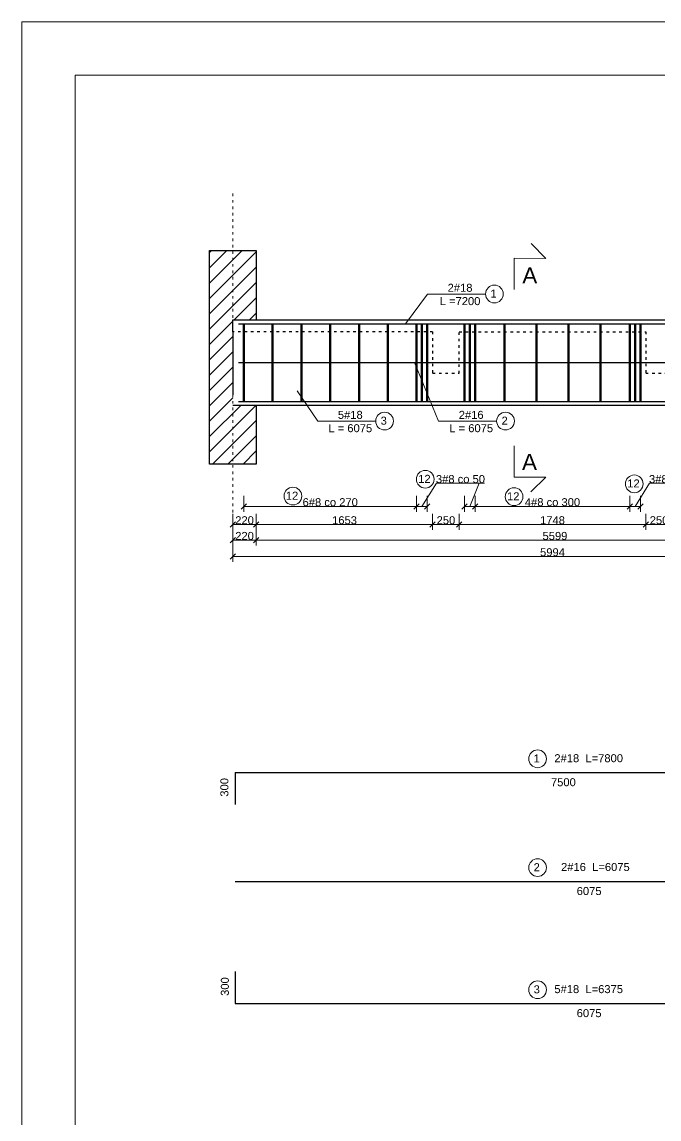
# Model space of a CAD drawing. Header units: millimetres. Extents: x 167217 to 300968, y 226456 to 301181.
# Drawn here: x 167217 to 173190, y 255085 to 265368 of the extents above; entities that cross this region are included whole.
import ezdxf

# ---------------------------------------------------------------- set-up
doc = ezdxf.new("R2010")
doc.units = ezdxf.units.MM
doc.linetypes.add('ACAD_ISO03W100', pattern=[30, 12, -18])
doc.layers.get('0').update_dxf_attribs({"lineweight": 5})
doc.layers.get('Defpoints').update_dxf_attribs({"lineweight": 25})
for name, color, linetype, lineweight in [('Linie', 7, 'Continuous', 5), ('opisówka', 255, 'Continuous', 5), ('Osie', 7, 'ACAD_ISO03W100', 5), ('pręty fi 20', 3, 'Continuous', 50), ('zbrojenie dolne', 210, 'Continuous', 25), ('Ściany', 1, 'Continuous', 25)]:
    doc.layers.add(name, color=color, linetype=linetype, lineweight=lineweight)
doc.styles.add('KB2', font='arial.ttf', dxfattribs={"height": 230})
doc.styles.get("Standard").update_dxf_attribs({"font": 'arial.ttf'})
doc.dimstyles.new('Kopia KB2', dxfattribs={"dimscale": 0, "dimtxt": 75, "dimasz": 50, "dimexe": 50, "dimexo": 6.25, "dimtad": 1, "dimdec": 0, "dimtxsty": 'Standard', "dimblk": 'OBLIQUE', "dimcen": 2.5, "dimclrd": 256, "dimadec": 0, "dimazin": 0, "dimtfac": 1, "dimtdec": 0, "dimtmove": 0, "dimatfit": 2, "dimldrblk": 'DOT', "dimfxl": 100, "dimfxlon": 1, "dimlwd": 5, "dimlwe": 5, "dimarcsym": 0})

# ---------------------------------------------------------------- blocks, each defined once
blk = doc.blocks.new('_Oblique')
at = {"color": 0, "linetype": 'ByBlock', "lineweight": -2}
blk.add_line((-0.5, -0.5), (0.5, 0.5), dxfattribs=at)
blk = doc.blocks.new('*D107')
at = {"layer": 'Defpoints', "color": 0, "ltscale": 100, "transparency": 16777216}
for p in [(169194, 261224), (169414, 261224), (169414, 260658)]:
    blk.add_point(p, dxfattribs=at)
at = {"layer": 'opisówka', "color": 0, "linetype": 'Continuous', "lineweight": 5, "ltscale": 100, "transparency": 16777216}
for p, q in [((169194, 260758), (169194, 260608)), ((169414, 260758), (169414, 260608))]:
    blk.add_line(p, q, dxfattribs=at)
at = {"layer": 'opisówka', "linetype": 'Continuous', "lineweight": 5, "ltscale": 100, "transparency": 16777216}
blk.add_line((169194, 260658), (169414, 260658), dxfattribs=at)
at = {"layer": 'opisówka', "lineweight": 5, "ltscale": 100, "transparency": 16777216, "xscale": 50, "yscale": 50, "zscale": 50, "rotation": 180}
blk.add_blockref('_Oblique', (169194, 260658), dxfattribs=at)
at = {"layer": 'opisówka', "lineweight": 5, "ltscale": 100, "transparency": 16777216, "xscale": 50, "yscale": 50, "zscale": 50}
blk.add_blockref('_Oblique', (169414, 260658), dxfattribs=at)
at = {"layer": 'opisówka', "color": 0, "ltscale": 100, "transparency": 16777216, "insert": (169304, 260697), "char_height": 75, "attachment_point": 5}
blk.add_mtext('220', dxfattribs=at)
blk = doc.blocks.new('_Dot')
at = {"color": 0, "linetype": 'ByBlock', "lineweight": -2}
blk.add_line((-0.5, 0), (-1, 0), dxfattribs=at)
at = {"color": 0, "linetype": 'ByBlock', "const_width": 0.5}
blk.add_lwpolyline([(-0.25, 0, 1), (0.25, 0, 1)], format="xyb", close=True, dxfattribs=at)
blk = doc.blocks.new('*D108')
at = {"layer": 'Defpoints', "color": 0, "ltscale": 100, "transparency": 16777216}
for p in [(169194, 261874), (169414, 261774), (169414, 260511)]:
    blk.add_point(p, dxfattribs=at)
at = {"layer": 'opisówka', "color": 0, "linetype": 'Continuous', "lineweight": 5, "ltscale": 100, "transparency": 16777216}
for p, q in [((169194, 260611), (169194, 260461)), ((169414, 260611), (169414, 260461))]:
    blk.add_line(p, q, dxfattribs=at)
at = {"layer": 'opisówka', "linetype": 'Continuous', "lineweight": 5, "ltscale": 100, "transparency": 16777216}
blk.add_line((169194, 260511), (169414, 260511), dxfattribs=at)
at = {"layer": 'opisówka', "lineweight": 5, "ltscale": 100, "transparency": 16777216, "xscale": 50, "yscale": 50, "zscale": 50, "rotation": 180}
blk.add_blockref('_Oblique', (169194, 260511), dxfattribs=at)
at = {"layer": 'opisówka', "lineweight": 5, "ltscale": 100, "transparency": 16777216, "xscale": 50, "yscale": 50, "zscale": 50}
blk.add_blockref('_Oblique', (169414, 260511), dxfattribs=at)
at = {"layer": 'opisówka', "color": 0, "ltscale": 100, "transparency": 16777216, "insert": (169304, 260550), "char_height": 75, "attachment_point": 5}
blk.add_mtext('220', dxfattribs=at)
blk = doc.blocks.new('*U110')
at = {"layer": 'pręty fi 20', "linetype": 'ACAD_ISO03W100', "ltscale": 100}
blk.add_line((0, -365), (0, 365), dxfattribs=at)
blk = doc.blocks.new('*U111')
at = {"layer": 'pręty fi 20', "color": 0, "linetype": 'ByBlock', "lineweight": -2, "transparency": 16777216}
for p in [(-1350, 0), (-1080, 0), (-810, 0), (-540, 0), (-270, 0), (0, 0)]:
    blk.add_blockref('*U110', p, dxfattribs=at)
blk = doc.blocks.new('*D126')
at = {"layer": 'Defpoints', "color": 0, "lineweight": 5, "ltscale": 100, "transparency": 16777216}
for p in [(169297, 261809), (170917, 261809), (170917, 260826)]:
    blk.add_point(p, dxfattribs=at)
at = {"layer": 'opisówka', "color": 0, "linetype": 'Continuous', "lineweight": 5, "ltscale": 100, "transparency": 16777216}
for p, q in [((169297, 260926), (169297, 260776)), ((170917, 260926), (170917, 260776))]:
    blk.add_line(p, q, dxfattribs=at)
at = {"layer": 'opisówka', "linetype": 'Continuous', "lineweight": 5, "ltscale": 100, "transparency": 16777216}
blk.add_line((169297, 260826), (170917, 260826), dxfattribs=at)
at = {"layer": 'opisówka', "lineweight": 5, "ltscale": 100, "transparency": 16777216, "xscale": 50, "yscale": 50, "zscale": 50, "rotation": 180}
blk.add_blockref('_Oblique', (169297, 260826), dxfattribs=at)
at = {"layer": 'opisówka', "lineweight": 5, "ltscale": 100, "transparency": 16777216, "xscale": 50, "yscale": 50, "zscale": 50}
blk.add_blockref('_Oblique', (170917, 260826), dxfattribs=at)
at = {"layer": 'opisówka', "color": 0, "ltscale": 100, "transparency": 16777216, "insert": (170107, 260866), "char_height": 75, "attachment_point": 5}
blk.add_mtext('6{\\A1;#}8 co 270', dxfattribs=at)
blk = doc.blocks.new('*D127')
at = {"layer": 'Defpoints', "color": 0, "ltscale": 100, "transparency": 16777216}
for p in [(170917, 261809), (171017, 261809), (171017, 260826)]:
    blk.add_point(p, dxfattribs=at)
at = {"layer": 'opisówka', "linetype": 'Continuous', "lineweight": 5, "ltscale": 100, "transparency": 16777216}
for p, q in [((170967, 260826), (171102, 261044)), ((171102, 261044), (171554, 261044)), ((170917, 260826), (171017, 260826))]:
    blk.add_line(p, q, dxfattribs=at)
at = {"layer": 'opisówka', "color": 0, "linetype": 'Continuous', "lineweight": 5, "ltscale": 100, "transparency": 16777216}
for p, q in [((170917, 260926), (170917, 260776)), ((171017, 260926), (171017, 260776))]:
    blk.add_line(p, q, dxfattribs=at)
at = {"layer": 'opisówka', "lineweight": 5, "ltscale": 100, "transparency": 16777216, "xscale": 50, "yscale": 50, "zscale": 50, "rotation": 180}
blk.add_blockref('_Oblique', (170917, 260826), dxfattribs=at)
at = {"layer": 'opisówka', "lineweight": 5, "ltscale": 100, "transparency": 16777216, "xscale": 50, "yscale": 50, "zscale": 50}
blk.add_blockref('_Oblique', (171017, 260826), dxfattribs=at)
at = {"layer": 'opisówka', "color": 0, "ltscale": 100, "transparency": 16777216, "insert": (171328, 261083), "char_height": 75, "attachment_point": 5}
blk.add_mtext('3{\\A1;#}8 co 50', dxfattribs=at)
blk = doc.blocks.new('*D128')
at = {"layer": 'Defpoints', "color": 0, "ltscale": 100, "transparency": 16777216}
for p in [(171367, 261809), (171467, 261809), (171467, 260826)]:
    blk.add_point(p, dxfattribs=at)
at = {"layer": 'opisówka', "linetype": 'Continuous', "lineweight": 5, "ltscale": 100, "transparency": 16777216}
for p, q in [((171417, 260826), (171504, 261044)), ((171504, 261044), (171554, 261044)), ((171367, 260826), (171467, 260826))]:
    blk.add_line(p, q, dxfattribs=at)
at = {"layer": 'opisówka', "color": 0, "linetype": 'Continuous', "lineweight": 5, "ltscale": 100, "transparency": 16777216}
for p, q in [((171367, 260926), (171367, 260776)), ((171467, 260926), (171467, 260776))]:
    blk.add_line(p, q, dxfattribs=at)
at = {"layer": 'opisówka', "lineweight": 5, "ltscale": 100, "transparency": 16777216, "xscale": 50, "yscale": 50, "zscale": 50, "rotation": 180}
blk.add_blockref('_Oblique', (171367, 260826), dxfattribs=at)
at = {"layer": 'opisówka', "lineweight": 5, "ltscale": 100, "transparency": 16777216, "xscale": 50, "yscale": 50, "zscale": 50}
blk.add_blockref('_Oblique', (171467, 260826), dxfattribs=at)
at = {"layer": 'opisówka', "color": 0, "ltscale": 100, "transparency": 16777216, "insert": (171529, 261083), "char_height": 75, "attachment_point": 5}
blk.add_mtext('0', dxfattribs=at)
blk = doc.blocks.new('*D129')
at = {"layer": 'Defpoints', "color": 0, "ltscale": 100, "transparency": 16777216}
for p in [(171467, 261809), (172915, 261809), (172915, 260826)]:
    blk.add_point(p, dxfattribs=at)
at = {"layer": 'opisówka', "color": 0, "linetype": 'Continuous', "lineweight": 5, "ltscale": 100, "transparency": 16777216}
for p, q in [((171467, 260926), (171467, 260776)), ((172915, 260926), (172915, 260776))]:
    blk.add_line(p, q, dxfattribs=at)
at = {"layer": 'opisówka', "linetype": 'Continuous', "lineweight": 5, "ltscale": 100, "transparency": 16777216}
blk.add_line((171467, 260826), (172915, 260826), dxfattribs=at)
at = {"layer": 'opisówka', "lineweight": 5, "ltscale": 100, "transparency": 16777216, "xscale": 50, "yscale": 50, "zscale": 50, "rotation": 180}
blk.add_blockref('_Oblique', (171467, 260826), dxfattribs=at)
at = {"layer": 'opisówka', "lineweight": 5, "ltscale": 100, "transparency": 16777216, "xscale": 50, "yscale": 50, "zscale": 50}
blk.add_blockref('_Oblique', (172915, 260826), dxfattribs=at)
at = {"layer": 'opisówka', "color": 0, "ltscale": 100, "transparency": 16777216, "insert": (172191, 260866), "char_height": 75, "attachment_point": 5}
blk.add_mtext('4{\\A1;#}8 co 300', dxfattribs=at)
blk = doc.blocks.new('*D137')
at = {"layer": 'Defpoints', "color": 0, "ltscale": 100, "transparency": 16777216}
for p in [(172915, 261809), (173015, 261809), (173015, 260826)]:
    blk.add_point(p, dxfattribs=at)
at = {"layer": 'opisówka', "linetype": 'Continuous', "lineweight": 5, "ltscale": 100, "transparency": 16777216}
for p, q in [((172965, 260826), (173100, 261044)), ((173100, 261044), (173552, 261044)), ((172915, 260826), (173015, 260826))]:
    blk.add_line(p, q, dxfattribs=at)
at = {"layer": 'opisówka', "color": 0, "linetype": 'Continuous', "lineweight": 5, "ltscale": 100, "transparency": 16777216}
for p, q in [((172915, 260926), (172915, 260776)), ((173015, 260926), (173015, 260776))]:
    blk.add_line(p, q, dxfattribs=at)
at = {"layer": 'opisówka', "lineweight": 5, "ltscale": 100, "transparency": 16777216, "xscale": 50, "yscale": 50, "zscale": 50, "rotation": 180}
blk.add_blockref('_Oblique', (172915, 260826), dxfattribs=at)
at = {"layer": 'opisówka', "lineweight": 5, "ltscale": 100, "transparency": 16777216, "xscale": 50, "yscale": 50, "zscale": 50}
blk.add_blockref('_Oblique', (173015, 260826), dxfattribs=at)
at = {"layer": 'opisówka', "color": 0, "ltscale": 100, "transparency": 16777216, "insert": (173326, 261083), "char_height": 75, "attachment_point": 5}
blk.add_mtext('3{\\A1;#}8 co 50', dxfattribs=at)
blk = doc.blocks.new('*D153')
at = {"layer": 'Defpoints', "color": 0, "ltscale": 100, "transparency": 16777216}
for p in [(171067, 262074), (169414, 261224), (171067, 260658)]:
    blk.add_point(p, dxfattribs=at)
at = {"layer": 'opisówka', "color": 0, "linetype": 'Continuous', "lineweight": 5, "ltscale": 100, "transparency": 16777216}
for p, q in [((169414, 260758), (169414, 260608)), ((171067, 260758), (171067, 260608))]:
    blk.add_line(p, q, dxfattribs=at)
at = {"layer": 'opisówka', "linetype": 'Continuous', "lineweight": 5, "ltscale": 100, "transparency": 16777216}
blk.add_line((169414, 260658), (171067, 260658), dxfattribs=at)
at = {"layer": 'opisówka', "lineweight": 5, "ltscale": 100, "transparency": 16777216, "xscale": 50, "yscale": 50, "zscale": 50, "rotation": 180}
blk.add_blockref('_Oblique', (169414, 260658), dxfattribs=at)
at = {"layer": 'opisówka', "lineweight": 5, "ltscale": 100, "transparency": 16777216, "xscale": 50, "yscale": 50, "zscale": 50}
blk.add_blockref('_Oblique', (171067, 260658), dxfattribs=at)
at = {"layer": 'opisówka', "color": 0, "ltscale": 100, "transparency": 16777216, "insert": (170241, 260697), "char_height": 75, "attachment_point": 5}
blk.add_mtext('1653', dxfattribs=at)
blk = doc.blocks.new('*D154')
at = {"layer": 'Defpoints', "color": 0, "ltscale": 100, "transparency": 16777216}
for p in [(171067, 262074), (171317, 262074), (171317, 260658)]:
    blk.add_point(p, dxfattribs=at)
at = {"layer": 'opisówka', "color": 0, "linetype": 'Continuous', "lineweight": 5, "ltscale": 100, "transparency": 16777216}
for p, q in [((171067, 260758), (171067, 260608)), ((171317, 260758), (171317, 260608))]:
    blk.add_line(p, q, dxfattribs=at)
at = {"layer": 'opisówka', "linetype": 'Continuous', "lineweight": 5, "ltscale": 100, "transparency": 16777216}
blk.add_line((171067, 260658), (171317, 260658), dxfattribs=at)
at = {"layer": 'opisówka', "lineweight": 5, "ltscale": 100, "transparency": 16777216, "xscale": 50, "yscale": 50, "zscale": 50, "rotation": 180}
blk.add_blockref('_Oblique', (171067, 260658), dxfattribs=at)
at = {"layer": 'opisówka', "lineweight": 5, "ltscale": 100, "transparency": 16777216, "xscale": 50, "yscale": 50, "zscale": 50}
blk.add_blockref('_Oblique', (171317, 260658), dxfattribs=at)
at = {"layer": 'opisówka', "color": 0, "ltscale": 100, "transparency": 16777216, "insert": (171192, 260697), "char_height": 75, "attachment_point": 5}
blk.add_mtext('250', dxfattribs=at)
blk = doc.blocks.new('*D155')
at = {"layer": 'Defpoints', "color": 0, "ltscale": 100, "transparency": 16777216}
for p in [(171317, 262074), (173065, 262074), (173065, 260658)]:
    blk.add_point(p, dxfattribs=at)
at = {"layer": 'opisówka', "color": 0, "linetype": 'Continuous', "lineweight": 5, "ltscale": 100, "transparency": 16777216}
for p, q in [((171317, 260758), (171317, 260608)), ((173065, 260758), (173065, 260608))]:
    blk.add_line(p, q, dxfattribs=at)
at = {"layer": 'opisówka', "linetype": 'Continuous', "lineweight": 5, "ltscale": 100, "transparency": 16777216}
blk.add_line((171317, 260658), (173065, 260658), dxfattribs=at)
at = {"layer": 'opisówka', "lineweight": 5, "ltscale": 100, "transparency": 16777216, "xscale": 50, "yscale": 50, "zscale": 50, "rotation": 180}
blk.add_blockref('_Oblique', (171317, 260658), dxfattribs=at)
at = {"layer": 'opisówka', "lineweight": 5, "ltscale": 100, "transparency": 16777216, "xscale": 50, "yscale": 50, "zscale": 50}
blk.add_blockref('_Oblique', (173065, 260658), dxfattribs=at)
at = {"layer": 'opisówka', "color": 0, "ltscale": 100, "transparency": 16777216, "insert": (172191, 260697), "char_height": 75, "attachment_point": 5}
blk.add_mtext('1748', dxfattribs=at)
blk = doc.blocks.new('*D156')
at = {"layer": 'Defpoints', "color": 0, "ltscale": 100, "transparency": 16777216}
for p in [(173065, 262074), (173315, 262074), (173315, 260658)]:
    blk.add_point(p, dxfattribs=at)
at = {"layer": 'opisówka', "color": 0, "linetype": 'Continuous', "lineweight": 5, "ltscale": 100, "transparency": 16777216}
for p, q in [((173065, 260758), (173065, 260608)), ((173315, 260758), (173315, 260608))]:
    blk.add_line(p, q, dxfattribs=at)
at = {"layer": 'opisówka', "linetype": 'Continuous', "lineweight": 5, "ltscale": 100, "transparency": 16777216}
blk.add_line((173065, 260658), (173315, 260658), dxfattribs=at)
at = {"layer": 'opisówka', "lineweight": 5, "ltscale": 100, "transparency": 16777216, "xscale": 50, "yscale": 50, "zscale": 50, "rotation": 180}
blk.add_blockref('_Oblique', (173065, 260658), dxfattribs=at)
at = {"layer": 'opisówka', "lineweight": 5, "ltscale": 100, "transparency": 16777216, "xscale": 50, "yscale": 50, "zscale": 50}
blk.add_blockref('_Oblique', (173315, 260658), dxfattribs=at)
at = {"layer": 'opisówka', "color": 0, "ltscale": 100, "transparency": 16777216, "insert": (173190, 260697), "char_height": 75, "attachment_point": 5}
blk.add_mtext('250', dxfattribs=at)
blk = doc.blocks.new('*D171')
at = {"layer": 'Defpoints', "color": 0, "ltscale": 100, "transparency": 16777216}
for p in [(169414, 261774), (175013, 261124), (175013, 260511)]:
    blk.add_point(p, dxfattribs=at)
at = {"layer": 'opisówka', "color": 0, "linetype": 'Continuous', "lineweight": 5, "ltscale": 100, "transparency": 16777216}
for p, q in [((169414, 260611), (169414, 260461)), ((175013, 260611), (175013, 260461))]:
    blk.add_line(p, q, dxfattribs=at)
at = {"layer": 'opisówka', "linetype": 'Continuous', "lineweight": 5, "ltscale": 100, "transparency": 16777216}
blk.add_line((169414, 260511), (175013, 260511), dxfattribs=at)
at = {"layer": 'opisówka', "lineweight": 5, "ltscale": 100, "transparency": 16777216, "xscale": 50, "yscale": 50, "zscale": 50, "rotation": 180}
blk.add_blockref('_Oblique', (169414, 260511), dxfattribs=at)
at = {"layer": 'opisówka', "lineweight": 5, "ltscale": 100, "transparency": 16777216, "xscale": 50, "yscale": 50, "zscale": 50}
blk.add_blockref('_Oblique', (175013, 260511), dxfattribs=at)
at = {"layer": 'opisówka', "color": 0, "ltscale": 100, "transparency": 16777216, "insert": (172214, 260550), "char_height": 75, "attachment_point": 5}
blk.add_mtext('5599', dxfattribs=at)
blk = doc.blocks.new('*D177')
at = {"layer": 'Defpoints', "color": 0, "ltscale": 100, "transparency": 16777216}
for p in [(169194, 261224), (175188, 261224), (175188, 260358)]:
    blk.add_point(p, dxfattribs=at)
at = {"layer": 'opisówka', "color": 0, "linetype": 'Continuous', "lineweight": 5, "ltscale": 100, "transparency": 16777216}
for p, q in [((169194, 260458), (169194, 260308)), ((175188, 260458), (175188, 260308))]:
    blk.add_line(p, q, dxfattribs=at)
at = {"layer": 'opisówka', "linetype": 'Continuous', "lineweight": 5, "ltscale": 100, "transparency": 16777216}
blk.add_line((169194, 260358), (175188, 260358), dxfattribs=at)
at = {"layer": 'opisówka', "lineweight": 5, "ltscale": 100, "transparency": 16777216, "xscale": 50, "yscale": 50, "zscale": 50, "rotation": 180}
blk.add_blockref('_Oblique', (169194, 260358), dxfattribs=at)
at = {"layer": 'opisówka', "lineweight": 5, "ltscale": 100, "transparency": 16777216, "xscale": 50, "yscale": 50, "zscale": 50}
blk.add_blockref('_Oblique', (175188, 260358), dxfattribs=at)
at = {"layer": 'opisówka', "color": 0, "ltscale": 100, "transparency": 16777216, "insert": (172191, 260397), "char_height": 75, "attachment_point": 5}
blk.add_mtext('5994', dxfattribs=at)

msp = doc.modelspace()

# ---------------------------------------------------------------- hatches: boundary and pattern name
at = {"layer": 'opisówka', "ltscale": 100}
h = msp.add_hatch(dxfattribs=at)
h.set_pattern_fill('ANSI31', color=256, scale=32)
h.set_pattern_definition([(45, (94134.66, -29171.84), (-71.84205, 71.84205), [])])
h.paths.add_polyline_path([(169194.2, 263224.4), (168974.2, 263224.4), (168974.2, 261224.4), (169194.2, 261224.4), (169194.2, 261874.4)])
h.paths.add_polyline_path([(169414.2, 263224.4), (169194.2, 263224.4), (169194.2, 262574.4), (169414.2, 262574.4)])
h.paths.add_polyline_path([(169414.2, 261774.4), (169194.2, 261774.4), (169194.2, 261224.4), (169414.2, 261224.4)])

# ---------------------------------------------------------------- linework, layer by layer
for p, q in [((172129.5, 263151.4), (171992.1, 263290.4)), ((171830.9, 262860.3), (171832.6, 263153.1)), ((171832.6, 263153.1), (172129.5, 263151.4)), ((171018.6, 262817.9), (170813.9, 262539.4)), ((171018.6, 262817.9), (170813.9, 262539.4)), ((171018.6, 262817.9), (171563, 262817.9)), ((171123, 261626.9), (170896.2, 262174.4)), ((169989.4, 261626.9), (169795.5, 261909.4)), ((169989.4, 261626.9), (170533.7, 261626.9)), ((171123, 261626.9), (171667.3, 261626.9)), ((171831.7, 261394.8), (171830.8, 261102)), ((171830.8, 261102), (172127.8, 261101.1)), ((172127.8, 261101.1), (171989.2, 260963.3))]:
    msp.add_line(p, q, dxfattribs=at)
for points in [[(167216.5, 265367.8), (196916.5, 265367.8), (196916.5, 244367.8), (167216.5, 244367.8)], [(167716.5, 264867.8), (196416.5, 264867.8), (196416.5, 244867.8), (167716.5, 244867.8)]]:
    msp.add_lwpolyline(points, close=True, dxfattribs=at)
for centre in [(171646.1, 262817.9), (171646.1, 262817.9), (170616.8, 261626.9), (171750.4, 261626.9), (170998.3, 261081.9), (172958.1, 261038.5), (169757, 260923.7), (171831.1, 260918.3), (172051.5, 258461.4), (172051.5, 257441.7), (172051.5, 256297)]:
    msp.add_circle(centre, 83.1, dxfattribs=at)
at = {"layer": 'Osie', "ltscale": 2}
for q in [(169194.2, 263774.4), (169194.2, 260674.4)]:
    msp.add_line((169194.2, 261874.4), q, dxfattribs=at)
at = {"layer": 'pręty fi 20', "linetype": 'ACAD_ISO03W100', "ltscale": 100}
for p, q in [((170917.2, 261809.4), (170917.2, 262539.4)), ((170967.2, 261809.4), (170967.2, 262539.4)), ((171017.2, 261809.4), (171017.2, 262539.4)), ((171367.2, 261809.4), (171367.2, 262539.4)), ((171417.2, 261809.4), (171417.2, 262539.4)), ((171467.2, 261809.4), (171467.2, 262539.4)), ((171741.2, 261809.4), (171741.2, 262539.4)), ((172041.2, 261809.4), (172041.2, 262539.4)), ((172341.2, 261809.4), (172341.2, 262539.4)), ((172641.2, 261809.4), (172641.2, 262539.4)), ((172915.2, 261809.4), (172915.2, 262539.4)), ((172965.2, 261809.4), (172965.2, 262539.4)), ((173015.2, 261809.4), (173015.2, 262539.4))]:
    msp.add_line(p, q, dxfattribs=at)
at = {"layer": 'zbrojenie dolne', "ltscale": 100}
for p, q in [((169245.7, 262539.4), (189682.6, 262539.4)), ((169245.7, 262174.4), (189682.6, 262174.4)), ((169245.7, 261809.4), (189682.6, 261809.4)), ((169214.2, 258332.8), (176714.2, 258332.8)), ((169214.2, 258332.8), (169214.2, 258032.8)), ((169214.2, 257313.1), (175288.2, 257313.1)), ((169214.2, 256468.4), (169214.2, 256168.4)), ((169214.2, 256168.4), (175288.2, 256168.4))]:
    msp.add_line(p, q, dxfattribs=at)
at = {"layer": 'Ściany', "ltscale": 100}
for q in [(169194.2, 262574.4), (169194.2, 261874.4)]:
    msp.add_line((169194.2, 262464.4), q, dxfattribs=at)
at = {"layer": 'Ściany', "linetype": 'ACAD_ISO03W100', "ltscale": 2}
for p, q in [((171067.2, 262464.4), (169194.2, 262464.4)), ((171067.2, 262464.4), (171067.2, 262074.4)), ((171317.2, 262074.4), (171317.2, 262464.4)), ((171317.2, 262464.4), (173065.2, 262464.4)), ((173065.2, 262464.4), (173065.2, 262074.4)), ((171067.2, 262074.4), (171317.2, 262074.4)), ((173065.2, 262074.4), (173315.2, 262074.4))]:
    msp.add_line(p, q, dxfattribs=at)
at = {"layer": 'Ściany', "ltscale": 100}
for points in [[(169414.2, 261774.4), (169414.2, 261224.4), (168974.2, 261224.4), (168974.2, 263224.4), (169414.2, 263224.4), (169414.2, 262574.4)], [(168974.2, 261874.4), (168974.2, 262574.4)], [(169194.2, 262574.4), (189682.6, 262574.4)], [(175013.2, 261774.4), (169194.2, 261774.4)]]:
    msp.add_lwpolyline(points, dxfattribs=at)

# ---------------------------------------------------------------- block references
at = {"layer": 'pręty fi 20', "linetype": 'ACAD_ISO03W100'}
msp.add_blockref('*U111', (170647.2, 262174.4), dxfattribs=at)

# ---------------------------------------------------------------- texts
at = {"layer": 'Linie', "ltscale": 100, "style": 'KB2'}
for s, width, insert, char_height, attachment_point, rotation in [('\\pxqc;A', 495.535, (172225.8, 262916.1), 150, 9, 359.67744), ('A', 495.535, (172044.4, 261319.5), 150, 3, 0.32256), ('\\A1;\\pxqc;300', 715.906, (169077, 257836.1), 75, 1, 90), ('\\A1;\\pxqc;300', 715.906, (169081.4, 255968.9), 75, 1, 90)]:
    msp.add_mtext_dynamic_manual_height_columns(s, width=width, gutter_width=1150, heights=[0], dxfattribs=dict(at, insert=insert, char_height=char_height, attachment_point=attachment_point, rotation=rotation))
at = {"layer": 'Linie', "ltscale": 100, "char_height": 75, "attachment_point": 1, "style": 'KB2'}
for s, width, insert in [('\\A1;\\pxqc;2#18  \\PL =7200', 405.03, (171121.7, 262913.8)), ('\\pxqc;1', 136.168, (171569.9, 262859.2)), ('\\A1;\\pxqc;5#18  \\PL = 6075', 405.03, (170092.5, 261722.7)), ('\\A1;\\pxqc;2#16  \\PL = 6075', 405.03, (171226.1, 261722.7)), ('\\pxqc;3', 136.168, (170540.6, 261668.2)), ('\\pxqc;2', 136.168, (171674.3, 261668.2)), ('\\pxqc;12', 136.168, (170922.1, 261123.1)), ('\\pxqc;12', 136.168, (172881.9, 261079.7)), ('\\pxqc;12', 136.168, (169680.8, 260965)), ('\\pxqc;12', 136.168, (171754.9, 260959.6)), ('\\A1;\\pxqc;2#18  L=7{\\fArial|b0|i0|c204|p34;8}00', 715.906, (172172.3, 258504.8)), ('\\pxqc;1', 136.168, (171975.3, 258502.7)), ('\\A1;{\\fArial|b0|i0|c204|p34;75}00', 715.906, (172176.5, 258279.7)), ('\\pxqc;2', 136.168, (171975.3, 257483)), ('\\A1;\\pxqc;2#16  L=6075', 841.609, (172172.3, 257485.1)), ('\\A1;\\pxqc;6075', 715.906, (172176.5, 257260)), ('\\pxqc;3', 136.168, (171975.3, 256338.3)), ('\\A1;\\pxqc;5#18  L=6375', 715.906, (172172.3, 256340.4)), ('\\A1;\\pxqc;6075', 715.906, (172176.5, 256115.4))]:
    msp.add_mtext_dynamic_manual_height_columns(s, width=width, gutter_width=1150, heights=[0], dxfattribs=dict(at, insert=insert))

# ---------------------------------------------------------------- dimensions: what is measured, and where the dimension line sits
at = {"layer": 'opisówka', "ltscale": 100}
for base, p1, p2, override, picture, middle in [((171067.2, 260657.9), (169414.2, 261224.4), (171067.2, 262074.4), {"dimscale": 1, "dimtmove": 1}, '*D153', (170240.7, 260696.8)), ((171317.2, 260657.9), (171067.2, 262074.4), (171317.2, 262074.4), {"dimscale": 1, "dimtmove": 1}, '*D154', (171192.2, 260696.8)), ((173065.2, 260657.9), (171317.2, 262074.4), (173065.2, 262074.4), {"dimscale": 1, "dimtmove": 1}, '*D155', (172191.2, 260696.8)), ((173315.2, 260657.9), (173065.2, 262074.4), (173315.2, 262074.4), {"dimscale": 1, "dimtmove": 1}, '*D156', (173190.2, 260696.8)), ((169414.2, 260510.6), (169194.2, 261874.4), (169414.2, 261774.4), {"dimscale": 1}, '*D108', (169304.2, 260549.5)), ((175013.2, 260510.6), (169414.2, 261774.4), (175013.2, 261124.4), {"dimscale": 1, "dimtmove": 1}, '*D171', (172213.7, 260549.5)), ((169414.2, 260657.9), (169194.2, 261224.4), (169414.2, 261224.4), {"dimscale": 1}, '*D107', (169304.2, 260696.8)), ((175188.2, 260358.3), (169194.2, 261224.4), (175188.2, 261224.4), {"dimscale": 1}, '*D177', (172191.2, 260397.2))]:
    dim = msp.add_linear_dim(base=base, p1=p1, p2=p2, dimstyle='Kopia KB2', override=override, dxfattribs=at)
    dim.commit()
    dim.dimension.update_dxf_attribs({"geometry": picture, "text_midpoint": middle})
for base, p1, p2, text, override, picture, middle in [((170917.2, 260826.1), (169297.2, 261809.4), (170917.2, 261809.4), '6{\\A1;#}8 co 270', {"dimscale": 1}, '*D126', (170107.2, 260865.5)), ((172915.2, 260826.1), (171467.2, 261809.4), (172915.2, 261809.4), '4{\\A1;#}8 co 300', {"dimscale": 1, "dimtmove": 1}, '*D129', (172191.2, 260865.6))]:
    dim = msp.add_linear_dim(base=base, p1=p1, p2=p2, text=text, dimstyle='Kopia KB2', override=override, dxfattribs=at)
    dim.commit()
    dim.dimension.update_dxf_attribs({"geometry": picture, "text_midpoint": middle})
for base, p1, p2, text, picture, middle in [((171017.2, 260826.1), (170917.2, 261809.4), (171017.2, 261809.4), '3{\\A1;#}8 co 50', '*D127', (171102.3, 261043.9)), ((171467.2, 260826.1), (171367.2, 261809.4), (171467.2, 261809.4), '0', '*D128', (171504.4, 261043.9)), ((173015.2, 260826.1), (172915.2, 261809.4), (173015.2, 261809.4), '3{\\A1;#}8 co 50', '*D137', (173100.3, 261043.9))]:
    dim = msp.add_linear_dim(base=base, p1=p1, p2=p2, text=text, dimstyle='Kopia KB2', override={"dimscale": 1, "dimtmove": 1}, dxfattribs=at)
    dim.commit()
    dim.dimension.update_dxf_attribs({"geometry": picture, "text_midpoint": middle, "dimtype": 160})

doc.saveas('drawing.dxf')
